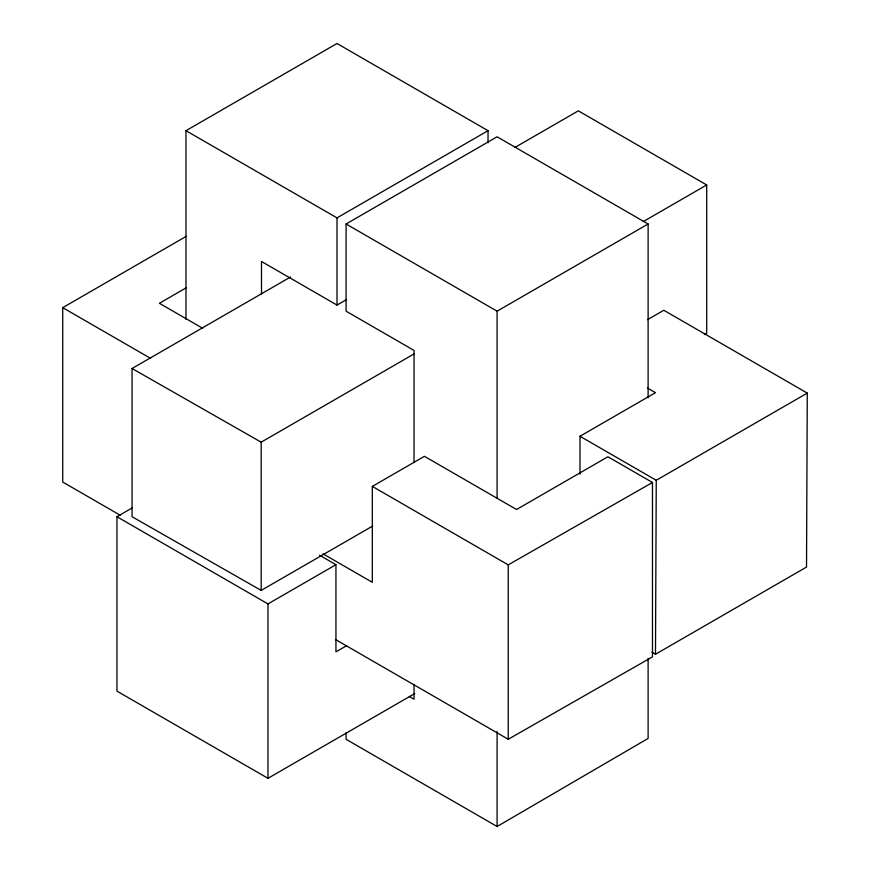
<?xml version="1.0" encoding="UTF-8"?>
<svg xmlns="http://www.w3.org/2000/svg" width="870" height="870" viewBox="0 0 870 870"><rect width="100%" height="100%" fill="white"/><g stroke="black" fill="none" stroke-linecap="round" stroke-linejoin="round"><path stroke-width="1.3" d="M652.011 652.239L655.491 654.251L656.252 480.294L807.273 393.099L663.799 310.275L647.541 319.66M807.273 393.099L806.523 567.055L655.491 654.251M346.075 732.583L346.075 739.304L497.096 826.5L648.117 738.434L648.117 658.351M185.984 319.366L185.984 130.696L337.005 43.5L488.037 130.696L488.037 142.767M120.321 515.301L62.727 482.045L62.727 307.654L186.202 236.357M186.321 287.742L159.384 303.293L202.721 328.316M185.984 130.696L337.005 217.881L488.037 130.696M414.033 462.622L414.033 350.425L346.075 311.188L346.075 223.992L497.096 136.797L648.117 223.992L648.117 397.731M372.849 525.937L261.174 590.404L132.055 516.726L132.055 368.499L290.602 276.964M514.909 147.454L578.332 110.849L706.701 184.962L706.701 333.188L704.352 334.548M261.5 293.929L261.5 261.478L337.005 305.076L346.38 299.671M414.772 693.553L267.971 778.313L116.95 691.117L116.95 516.726L132.186 507.939M132.055 368.499L261.174 442.178L414 353.949M643.224 221.611L706.701 184.962M346.075 223.992L497.096 311.177L648.117 223.992M323.042 553.853L372.327 582.313L372.327 486.395L424.429 456.315L516.552 509.505L607.923 456.75L652.478 482.48L652.478 656.861L508.243 739.261L335.45 639.493M116.95 516.726L267.971 603.921L335.94 564.684L335.94 651.88L346.532 645.757M579.986 474.117L579.986 436.262L655.491 392.664L647.389 387.987M372.327 486.395L508.243 564.869L652.478 482.48M579.986 436.262L656.252 480.294M62.727 307.654L150.608 358.386M319.54 555.223L335.94 564.684M409.346 696.489L414.033 699.197L414.033 684.342M508.243 564.869L508.243 739.261M497.096 311.177L497.096 498.325M497.096 731.572L497.096 826.5M337.005 217.881L337.005 305.076M267.971 603.921L267.971 778.313M261.174 442.178L261.174 590.404"/></g></svg>
